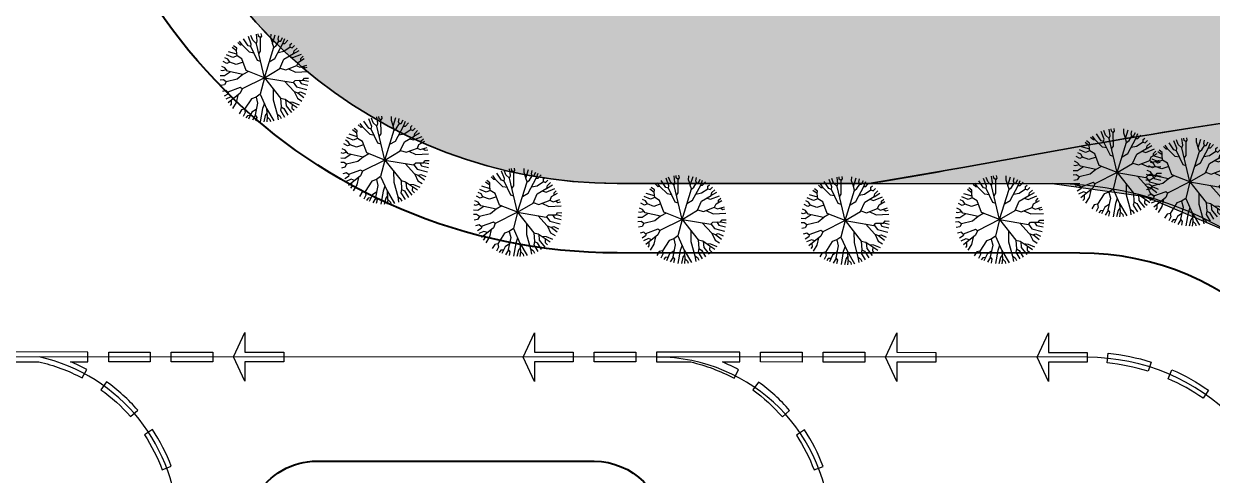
# Model space of a CAD drawing. Header units: millimetres. Extents: x -840588 to 786814, y -467537 to 194195.
# Drawn here: x 135340 to 220994, y -64827 to -32318 of the extents above; entities that cross this region are included whole.
import ezdxf

# ---------------------------------------------------------------- set-up
doc = ezdxf.new("R2010")
doc.units = ezdxf.units.MM
doc.header["$LTSCALE"] = 100
doc.header["$MEASUREMENT"] = 0
for name, color, linetype in [('1gt tim duong', 10, 'Continuous'), ('A-tree', 3, 'Continuous'), ('caycay', 96, 'Continuous'), ('gthong-phan lanxe', 9, 'Continuous'), ('gthong-viahe', 5, 'Continuous')]:
    doc.layers.add(name, color=color, linetype=linetype)
doc.layers.add('A-Area', color=134, linetype='Continuous', lineweight=35)
doc.layers.add('gthong-duong', color=7, linetype='Continuous', lineweight=40)

# ---------------------------------------------------------------- blocks, each defined once
blk = doc.blocks.new('A$C537F0C63')
at = {"layer": 'caycay'}
for p, q in [((3.573577700022724, 11.08070473705084), (3.272457403527369, 11.57568824168993)), ((3.910690972326847, 11.37062830588184), (3.788839569944685, 11.81686011959391)), ((4.712688563198753, 10.80137484274019), (4.265887160996499, 11.99052643422328)), ((4.700099824054632, 10.83487223221164), (4.906208114261972, 11.58543264324908)), ((4.906208114261972, 11.58543264324908), (4.852080984670465, 12.1454581428552)), ((6.159981289129064, 11.93632074141715), (6.202302373265411, 12.27858844433285)), ((6.353129947037814, 11.71136866716915), (6.159981289129064, 11.93632074141715)), ((6.353129947037814, 11.71136866716915), (6.605483960749552, 11.93623077391385)), ((6.447514687970397, 9.84495994712779), (6.353129947037814, 11.71136866716915)), ((6.605483960749552, 11.93623077391385), (6.617402898351429, 12.259334795428)), ((6.826178093167982, 11.29693891192437), (6.890286666319298, 12.23129105439875)), ((7.441234408583114, 11.42699881628141), (7.651727496751846, 12.08642798159781)), ((7.68363426896758, 10.90806475621866), (8.019816777752567, 11.97964079065423)), ((8.113333231842262, 10.69883864084841), (8.712313031195663, 11.70768604843033)), ((1.76967368680198, 9.623145921275864), (1.343038968556357, 9.988975225947797)), ((2.008257406407211, 10.05514116568156), (1.666088850062806, 10.35901247844595)), ((2.310344671936036, 10.1849830326064), (2.008257406407211, 10.05514116568156)), ((2.272467924871307, 10.54832825371341), (2.042717878081021, 10.72445268446245)), ((2.296077634156973, 10.19319036591696), (2.272467924871307, 10.54832825371341)), ((3.222511420288356, 9.660279909650853), (2.296077634156973, 10.19319036591696)), ((3.003826198455499, 10.71583942823054), (2.568862697771692, 11.14364282684619)), ((3.269952949845901, 10.73353164103173), (2.956771443390608, 11.39790803732103)), ((3.269952949845901, 10.73353164103173), (3.003826198455499, 10.71583942823054)), ((4.50370063718583, 8.70506324478265), (3.269952949845901, 10.73353164103173)), ((3.810128005825391, 11.09643069598314), (3.573577700022724, 11.08070473705084)), ((3.810128005825391, 11.09643069598314), (3.910690972326847, 11.37062830588184)), ((4.235841180721764, 10.50048805131519), (3.810128005825391, 11.09643069598314)), ((4.592421611992904, 10.24268936957378), (4.235841180721764, 10.50048805131519)), ((4.577421300939022, 10.28284407086176), (4.712688563198753, 10.80137484274019)), ((6.125898059370229, 6.139521315279126), (4.577421300939022, 10.28284407086176)), ((6.125898059370229, 6.139521315279126), (6.970036149243242, 10.92007571294744)), ((6.970036149243242, 10.92007571294744), (6.826178093167982, 11.29693891192437)), ((6.948042777010414, 8.570320168466424), (7.76638461697803, 10.55685856171476)), ((6.970036149243242, 10.92007571294744), (7.441234408583114, 11.42699881628141)), ((7.76638461697803, 10.55685856171476), (7.68363426896758, 10.90806475621866)), ((7.76638461697803, 10.55685856171476), (8.113333231842262, 10.69883864084841)), ((7.965382829468581, 9.797246468468074), (8.933407776050444, 10.87226001470481)), ((8.933407776050444, 10.87226001470481), (9.272947348141315, 11.41112699440055)), ((8.933407776050444, 10.87226001470481), (9.171925964052207, 10.85838502353727)), ((9.171925964052207, 10.85838502353727), (9.537986088387697, 11.24360011898898)), ((9.733678942880942, 10.44985240105962), (10.13871553562058, 10.78615722681207)), ((9.786865097747068, 10.09668076723392), (9.733678942880942, 10.44985240105962)), ((9.745379681935447, 9.38050785887026), (9.786865097747068, 10.09668076723392)), ((9.759203255198372, 9.619244142235402), (10.88575250038048, 10.01737219720235)), ((9.786865097747068, 10.09668076723392), (10.35685576614924, 10.5884511891054)), ((1.280611972542829, 8.044912836274307), (0.444487546075834, 8.466659778718167)), ((0.9218848354175861, 8.526406249260617), (0.5914981488203921, 8.797440291094972)), ((2.008086131005257, 8.717519836023712), (0.7635036424217105, 9.129316388596635)), ((0.9357337090696092, 8.218872061683214), (0.9218848354175861, 8.526406249260617)), ((1.920139873705921, 9.225739964920649), (1.087115961723612, 9.647311538588838)), ((1.883955297300417, 9.24431646832818), (1.76967368680198, 9.623145921275864)), ((3.267708861298161, 8.533747915149434), (1.883955297300417, 9.24431646832818)), ((2.5351559760893, 8.909919010715385), (2.008086131005257, 8.717519836023712)), ((3.993460937123018, 9.543984048803395), (3.222511420288356, 9.660279909650853)), ((3.914115354094974, 7.298525660517043), (3.267708861298161, 8.533747915149434)), ((5.316408449507435, 8.305498213470855), (4.50370063718583, 8.70506324478265)), ((6.717420145090728, 9.489459469132271), (6.447514687970397, 9.84495994712779)), ((6.527199968382774, 8.412167402177147), (6.948042777010414, 8.570320168466424)), ((7.392351211692585, 9.648875252361904), (7.965382829468581, 9.797246468468074)), ((8.578119715861249, 7.281614840641851), (9.092822924165375, 8.921003827472305)), ((8.94424461397648, 8.447760988721711), (9.944313991869421, 8.175001025898382)), ((9.092822924165375, 8.921003827472305), (9.745379681935447, 9.38050785887026)), ((9.745379681935447, 9.38050785887026), (10.35249974897306, 9.183089075660973)), ((9.944313991869421, 8.175001025898382), (10.80974500087541, 8.559510920527828)), ((10.35249974897306, 9.183089075660973), (11.20201209581137, 9.59306054910121)), ((10.79366673980257, 8.552387381641893), (11.20595707066968, 8.407509828190086)), ((10.80974500087541, 8.559510920527828), (11.04832709143011, 8.991530669089116)), ((11.04832709143011, 8.991530669089116), (11.44374410946693, 9.207825855861302)), ((11.20595707066968, 8.407509828190086), (11.70062178621083, 8.711759320220153)), ((1.757476259455871, 6.679553776459215), (0.00855774800220388, 6.661205396139849)), ((0.4466466944213607, 7.186909447627841), (0.08666564667146304, 7.2448509023925)), ((1.12084364940165, 7.320901045324717), (0.1511815814883448, 7.552586191002774)), ((0.7097976248769555, 7.419110072511103), (0.4466466944213607, 7.186909447627841)), ((1.541375211712875, 7.549264594850683), (1.12084364940165, 7.320901045324717)), ((1.521030883770436, 7.555591163691133), (1.280611972542829, 8.044912836274307)), ((3.097987199351337, 7.065927705370996), (1.521030883770436, 7.555591163691133)), ((2.703754449681583, 7.188340914177388), (1.757476259455871, 6.679553776459215)), ((3.884867362274235, 7.354371150599036), (3.097987199351337, 7.065927705370996)), ((6.125898059370229, 6.139521315279126), (3.914115354094974, 7.298525660517043)), ((6.125898059370229, 6.139521315279126), (8.578119715861249, 7.281614840641851)), ((8.279060999553622, 7.142313947006187), (9.0886019582249, 6.750771228889789)), ((9.075402950122225, 6.757166716884967), (9.900688603102026, 6.150819989943557)), ((9.0886019582249, 6.750771228889789), (11.18806748264615, 7.336222721740342)), ((10.77352595946286, 7.220637597380119), (11.64532254343067, 6.712682137225784)), ((11.18806748264615, 7.336222721740342), (11.54099752982074, 7.835271000905777)), ((11.33254625860354, 7.540524095533328), (11.89576276779189, 7.413002362918633)), ((11.54099752982074, 7.835271000905777), (11.95948603860597, 8.053456869412912)), ((11.64532254343067, 6.712682137225784), (12.23443119234435, 6.755833524115587)), ((11.89576276779189, 7.413002362918633), (12.11310363743178, 7.4986918541872)), ((0.5706603464168438, 5.768348654561123), (-1.699427230050787e-06, 5.730386201154033)), ((0.7806298194373085, 5.506956316930882), (0.04189879572368227, 5.315400935116486)), ((1.063396316407307, 5.057959221958299), (0.1397583337929973, 4.775609911099309)), ((0.7973220304920687, 5.486148682266503), (0.5706603464168438, 5.768348654561123)), ((1.863759347223095, 5.527326392111718), (0.7973220304920687, 5.486148682266503)), ((1.301357276712224, 5.505615774418402), (1.063396316407307, 5.057959221958299)), ((2.147618291040999, 5.278660692089034), (1.715808944849414, 4.625734219735023)), ((2.179125049486174, 5.25103580450741), (1.863759347223095, 5.527326392111718)), ((3.339595652047137, 5.512285084278119), (2.113923366072413, 3.99826194187699)), ((6.125898059370229, 6.139521315279126), (2.179125049486174, 5.25103580450741)), ((6.125898059370229, 6.139521315279126), (4.039744528603478, 3.175083687405277)), ((6.125898059370229, 6.139521315279126), (9.309124815248651, 4.773858037136961)), ((6.125898059370229, 6.139521315279126), (6.842971201978798, 3.89649221743457)), ((9.309124815248651, 4.773858037136961), (9.56344752651421, 4.969106941811333)), ((9.56344752651421, 4.969106941811333), (11.29217119894747, 4.430094099112466)), ((9.900688603102026, 6.150819989943557), (11.46386237296974, 5.868288854795537)), ((11.46386237296974, 5.868288854795537), (11.83055046181835, 6.160203181647375)), ((11.46386237296974, 5.868288854795537), (11.72795570972085, 5.469711782065133)), ((11.72795570972085, 5.469711782065133), (12.21933158095999, 5.388423248077743)), ((11.83055046181835, 6.160203181647375), (12.26543294043586, 6.154373944329564)), ((1.715808944849414, 4.625734219735023), (0.307439249689196, 4.179975674378511)), ((1.230773230763589, 3.880098522535263), (0.5654086178583384, 3.53661498738802)), ((1.603983964610961, 3.791791144500166), (0.7979776640349883, 3.08873558965206)), ((1.623038097397512, 3.787286263777787), (1.230773230763589, 3.880098522535263)), ((2.113923366072413, 3.99826194187699), (1.623038097397512, 3.787286263777787)), ((2.086705644269387, 3.98654600703594), (1.703781163858366, 3.019787908731814)), ((4.993965494963049, 4.531040710644447), (5.060837633816845, 3.005173691082746)), ((6.842971201978798, 3.89649221743457), (6.058139944627328, 1.852742682112876)), ((6.842971201978798, 3.89649221743457), (7.432333557888342, 3.519514546744176)), ((7.432333557888342, 3.519514546744176), (7.280434323314694, 2.677135711990559)), ((7.432333557888342, 3.519514546744176), (8.098582012036786, 3.326026642433135)), ((8.098582012036786, 3.326026642433135), (9.111636380646814, 1.936837856093916)), ((9.309124815248651, 4.773858037136961), (9.616567334425781, 4.170077324375598)), ((9.616567334425781, 4.170077324375598), (11.35931998142405, 2.929313197353622)), ((9.93769863442867, 3.941450450896809), (10.23341044859262, 2.932877378403646)), ((10.47633774106362, 3.557950291473389), (10.95106070157999, 3.753440934466198)), ((10.95106070157999, 3.753440934466198), (11.66045975862653, 3.481945362666011)), ((11.22320598487931, 4.451586098773987), (11.30987888816526, 4.16373455730718)), ((11.29217119894747, 4.430094099112466), (11.5425597731919, 4.68452039962358)), ((11.30987888816526, 4.16373455730718), (11.83210555871847, 3.873839490315731)), ((11.5425597731919, 4.68452039962358), (12.06343262891096, 4.577516196506622)), ((1.703781163858366, 3.019787908731814), (1.11193678613563, 2.596291564444982)), ((2.360128743846872, 2.528373258541251), (1.492859571077133, 2.110982061632967)), ((2.496129963798012, 2.269877917915437), (1.822411499113514, 1.760689831018681)), ((2.56307497484886, 1.709560079856601), (2.246554855188151, 1.380875038601516)), ((2.952599385069334, 2.620357636184053), (2.360128743846872, 2.528373258541251)), ((3.428623164742021, 2.985834134982724), (2.496129963798012, 2.269877917915437)), ((2.496129963798012, 2.269877917915437), (2.56307497484886, 1.709560079856601)), ((3.339813401926222, 2.088173656051367), (2.637745125197398, 1.087092649082479)), ((3.661068871806492, 1.723103908010671), (3.151986367873178, 0.7683009200591187)), ((3.369906157186051, 2.940729452180676), (3.339813401926222, 2.088173656051367)), ((4.039744528603478, 3.175083687405277), (3.428623164742021, 2.985834134982724)), ((4.031693542077846, 1.955804082903342), (3.661068871806492, 1.723103908010671)), ((4.029956023412524, 1.954728688528121), (4.151889424236288, 1.488197098566161)), ((4.039744528603478, 3.175083687405277), (4.031693542077846, 1.955804082903342)), ((5.060837633816845, 3.005173691082746), (4.630837960547069, 0.98501350143124)), ((6.058139944627328, 1.852742682112876), (5.148106664306397, 0.07830981133520254)), ((6.058139944627328, 1.852742682112876), (6.046166258151061, 0.6926535401726142)), ((6.328418276112643, 2.556572256453364), (6.621925523577374, 1.860491597191867)), ((6.621925523577374, 1.860491597191867), (7.04603830007909, 0.06930147462480818)), ((7.280434323314694, 2.677135711990559), (7.715867288097797, 1.041460912816547)), ((7.510773716396216, 1.811866424770415), (8.13382774245838, 1.455661724790843)), ((9.111636380646814, 1.936837856093916), (9.05441034496107, 1.457435791671742)), ((9.108831235360412, 1.913318816441461), (9.563043515889149, 1.847932786524325)), ((9.563043515889149, 1.847932786524325), (9.928087916650838, 1.318988235496363)), ((10.23341044859262, 2.932877378403646), (10.78588893792767, 2.142211417256476)), ((10.9181057199894, 3.243447097807802), (10.92924841445711, 2.741344290425332)), ((10.92924841445711, 2.741344290425332), (11.10547083382698, 2.548124503166036)), ((4.151889424236288, 1.488197098566161), (3.632459803578968, 0.5291005140024936)), ((4.291746997165319, 0.7246533119759988), (4.111621739852126, 0.339800697278406)), ((4.630837960547069, 0.98501350143124), (4.291746997165319, 0.7246533119759988)), ((4.630837960547069, 0.98501350143124), (4.553144487388636, 0.2048409433373308)), ((5.687346443359274, 0.2823844214362907), (5.63783512871305, 0.01939518188373768)), ((6.046166258151061, 0.6926535401726142), (5.687346443359274, 0.2823844214362907)), ((6.032371784920542, 0.6769075088304817), (6.148760987558489, 2.060398401226848e-06)), ((6.051426148278551, 1.202184490222862), (6.300487340380641, 0.8879269488934369)), ((6.300487340380641, 0.8879269488934369), (6.566832978940511, 0.01583402863980155)), ((7.715867288097797, 1.041460912816547), (7.500958808541327, 0.7001980161367101)), ((7.500958808541327, 0.7001980161367101), (7.660945140349213, 0.1949458228082221)), ((7.68101589476646, 0.9861165687689208), (8.13231261911642, 0.3370629204364377)), ((8.13382774245838, 1.455661724790843), (8.63363335412214, 0.5354539643340104)), ((8.374018521320977, 1.013457626351737), (8.758654683351779, 0.9918956518486084)), ((8.758654683351779, 0.9918956518486084), (8.994797214174469, 0.7114704464074748)), ((9.05441034496107, 1.457435791671742), (9.356284565004898, 0.9185323608435283))]:
    blk.add_line(p, q, dxfattribs=at)

msp = doc.modelspace()

# ---------------------------------------------------------------- hatches: boundary and pattern name
at = {"layer": 'A-Area'}
h = msp.add_hatch(dxfattribs=at)
h.set_pattern_fill('CROSS', color=256, scale=2000.000000000001, angle=-360.0227408171721, style=0)
h.set_pattern_definition([(359.9772591828279, (-616218387.0630271, -1205141167.613114), (500.1984116790878, 499.8015095552614), [250.0000000000001, -750.0000000000002]), (89.97725918282791, (-616218262.1126498, -1205141292.662717), (-499.8015095552613, 500.1984116790878), [250.0000000000001, -750.0000000000002])])
edge = h.paths.add_edge_path(flags=0)
edge.add_line((239976.3993411787, -17647.18879596033), (239977.6982115486, -14374.66817676728))
edge.add_line((239977.6982115486, -14374.66817676729), (238598.5641381737, -14374.12079548141))
edge.add_line((238598.5641381738, -14374.12079548141), (235032.3830647794, -14116.64657244399))
edge.add_line((235032.3830647794, -14116.64657244399), (205032.3745824118, -14040.49605558857))
edge.add_line((205032.3745824116, -14040.49605558856), (145032.3746030813, -14040.47110721093))
edge.add_line((145032.3746030813, -14040.47110721093), (143528.2552841898, -14175.10567928212))
edge.add_ellipse((178116.1499202802, -8819.963794258412), major_axis=(24758.55821829686, 24738.91256547135), ratio=0.9999999999960075, start_angle=143.8237970422448, end_angle=225.0000000003049)
edge.add_line((178102.2583460629, -43819.96103699501), (196257.2394895428, -43827.16678860211))
edge.add_ellipse((130506.3551731281, 359954.4962492553), major_axis=(-289162.5463430966, 289392.1759592151), ratio=0.9999999985494252, start_angle=144.2714779818662, end_angle=145.2309454390799)
edge.add_line((203009.3783202595, -42669.54901951178), (210085.0242836866, -41395.3933186378))
edge.add_ellipse((279362.5460171763, -426107.5730299645), major_axis=(-276298.3357654893, 276517.7496611628), ratio=0.9999999999779503, start_angle=320.80668172806355, end_angle=325.2309454688014, ccw=False)
edge.add_line((239968.639735243, -37197.61380580207), (239976.3993411787, -17647.18879596033))
at = {"layer": 'A-tree'}
h = msp.add_hatch(dxfattribs=at)
h.set_pattern_fill('CROSS', color=256, scale=2000.000000000002, angle=-360.0227408152057, style=0)
h.set_pattern_definition([(359.9772591847943, (-616218387.063027, -1205141167.613114), (500.1984116619341, 499.8015095724287), [250.0000000000002, -750.0000000000009]), (89.97725918282791, (-616218262.1126497, -1205141292.662717), (-499.8015095724287, 500.1984116619341), [250.0000000000002, -750.0000000000005])])
h.paths.add_polyline_path([(234448.9501547921, -86842.32854756218), (239948.9347746699, -86844.51150307788), (239968.6366887541, -37205.28917982271), (230357.8871889464, -38291.47260561091), (220381.7745992821, -39683.00864741768), (212121.3060369728, -41034.59226006427), (203014.7548758545, -42668.93651405828), (196275.6156579252, -43824.43723990044), (209466.2874986426, -43829.67264574825), (216183.6293341487, -44751.79872501943), (222129.8550084187, -47280.13090910408), (227141.0508814825, -51159.01946346741), (231133.0595897162, -56374.9140637213), (233390.2099150903, -61606.71144447078), (234456.3650887378, -68839.59534394498)], flags=0)

# ---------------------------------------------------------------- linework, layer by layer
at = {"layer": '1gt tim duong', "ltscale": 3}
msp.add_lwpolyline([(216199.9624678571, -126335.0835552478, 0.2513779563513188), (226941.1961551904, -106339.4807138622), (226955.0877813098, -71339.3529963356, 0.4142135623730951), (211961.042494652, -56333.40064596297), (111461.0504105999, -56293.51198251844)], format="xyb", dxfattribs=at)
for centre, radius, start, end in [((133643.5873885353, -68802.31726219122), 12812.49999815723, 282.6576426733364, 77.29687569231943), ((180956.7660452581, -68819.65769968301), 12499.99999930151, 269.9917036390208, 89.99170363902081)]:
    msp.add_arc(centre, radius, start, end, dxfattribs=at)
at = {"layer": 'A-Area'}
for p, q in [((203009.3783201431, -42669.54901951173), (210085.0242836866, -41395.3933186378)), ((178102.2583460628, -43819.96103722784), (196257.2394896592, -43827.16678860216))]:
    msp.add_line(p, q, dxfattribs=at)
for centre, radius, start, end in [((178116.1499202801, -8819.963794491243), 34999.99999949648, 188.8010562297079, 269.9772591828279), ((130506.3551790636, 359954.4962450618), 409100.00023212, 279.2487372037363, 280.2082046602664)]:
    msp.add_arc(centre, radius, start, end, dxfattribs=at)
at = {"layer": 'A-Area', "extrusion": (0, 0, -1)}
msp.add_arc((-279362.546017642, -426107.5730299645), 390900.0335583267, 79.79179534629844, 84.21605909041446, dxfattribs=at)
at = {"layer": 'A-tree'}
for p, q in [((230357.88718883, -38291.47260561087), (220381.774599282, -39683.00864765051)), ((220381.774599282, -39683.00864765051), (212121.3060368564, -41034.59226006418)), ((212121.3060368564, -41034.59226006418), (203014.7548758545, -42668.93651405828)), ((203014.7548758545, -42668.93651405828), (196275.6156579252, -43824.43723990044)), ((196275.6156579252, -43824.43723990044), (209466.2874986426, -43829.67264574825)), ((209466.2874986426, -43829.67264574825), (216183.6293340323, -44751.79872501939)), ((216183.6293340323, -44751.79872501939), (222129.8550084187, -47280.13090910408))]:
    msp.add_line(p, q, dxfattribs=at)
at = {"layer": 'gthong-duong', "ltscale": 2}
msp.add_lwpolyline([(223237.3325662605, -126337.8765822326, 0.1969515052630036), (231441.1958008614, -106341.2667734194), (231456.079682174, -68841.13925280696, 0.4142135623704098), (211458.9253881199, -48833.20076409169), (178100.2738359094, -48819.96064339977, -0.4141602343740486), (138116.1508438101, -8811.370772600509), (138116.9996945657, -4860.021568495899, -0.4142839044719719), (153123.8240855483, 10136.75449550294), (228609.1493444577, 10102.40999585307, -0.4141965511185485), (243602.3234250264, -4903.54198265895), (243598.1791729378, -15345.03783210366, -0.1792900832725664), (239973.4347857557, -25116.79295899823)], format="xyb", dxfattribs=at)
at = {"layer": 'gthong-duong'}
msp.add_lwpolyline([(156458.1142294202, -63811.37200509605), (176458.0685250204, -63819.31002982481, -1), (176454.0995037821, -73819.30924216834), (156454.1010790949, -73811.37119992464, -1.000004412918775)], format="xyb", close=True, dxfattribs=at)
msp.add_ellipse((111467.4812574111, -68790.07844789527), major_axis=(-24988.60789126532, 7.977110743540439), ratio=0.3001559803447271, dxfattribs=at)
at = {"layer": 'gthong-phan lanxe', "ltscale": 8}
for points in [[(154077.8831968437, -55960.42666949588), (154077.6053653568, -56660.42661501185), (151277.6055842244, -56659.31528906447), (151277.0499212509, -58059.31517916509), (150461.0778971763, -56308.99117933901), (151278.4390786849, -54559.31545298226), (151277.8834157112, -55959.3153435485)], [(174946.6361425673, -55968.70952251404), (174946.3583110803, -56668.70946803001), (172146.3585299479, -56667.59814208264), (172145.8028669744, -58067.59803218325), (171329.8308428998, -56317.27403235718), (172147.1920244084, -54567.59830600043), (172146.6363614347, -55967.59819656667)], [(201063.3453320157, -55979.07530067515), (201063.0675005288, -56679.07524619113), (198263.0677193962, -56677.96392024375), (198262.5120564227, -58077.96381034436), (197446.5400323483, -56327.63981051829), (198263.9012138569, -54577.96408416154), (198263.3455508832, -55977.96397472778)], [(211989.0858009988, -55983.41175061328), (211988.8079695119, -56683.4116961292), (209188.8081883794, -56682.30037018182), (209188.2525254059, -58082.30026028244), (208372.2805013314, -56331.97626045637), (209189.64168284, -54582.30053409962), (209189.0860198663, -55982.30042466585)], [(141461.2175218106, -55955.41908769947), (144461.2172855136, -55956.60979407094), (144460.9394540269, -56656.60973912121), (141460.9396903237, -56655.41903274973)], [(145961.217167365, -55957.20514725665), (148961.2169310682, -55958.39585362812), (148960.9390995814, -56658.39579867847), (145960.9393358784, -56657.205092307)], [(176446.6360244187, -55969.30487569978), (179446.6357881218, -55970.49558207126), (179446.3579566351, -56670.49552712157), (176446.358192932, -56669.30482075009)], [(188446.6796569824, -55974.0677188787), (191446.6794206855, -55975.25842525018), (191446.4015891988, -56675.25837030049), (188446.4018254956, -56674.06766392901)], [(192946.6793025371, -55975.85377843592), (195946.6790662401, -55977.0444848074), (195946.4012347534, -56677.04442985771), (192946.4014710503, -56675.85372348623)]]:
    msp.add_lwpolyline(points, close=True, dxfattribs=at)
for points in [[(139874.7335703401, -57208.17118007164, 0.02449497235125608), (138710.9093510521, -56654.32754210982), (139960.9398084713, -56654.82368212513), (139961.217639958, -55954.82373707482), (139961.217639958, -55954.82373707482), (133096.2937728816, -55952.09903329897), (133096.0159413948, -56652.09897834928), (136421.7479978928, -56653.41896880258, -0.0671852764064997), (139543.3525767536, -57824.76394434276)], [(186860.1957055121, -57226.81981125091, 0.02449497235125608), (185696.371486224, -56672.9761732891), (186946.4019436431, -56673.47231330441), (186946.6797751299, -55973.4723682541), (186946.6797751299, -55973.4723682541), (180946.6802477241, -55971.09095481265), (180946.4024162374, -56671.09089986296), (183407.2101330647, -56672.06759998186, -0.0671852764064997), (186528.8147119255, -57843.41257552204)], [(216371.4380787117, -57343.23586544107, 0.05154217174789147), (213420.1108283898, -56739.88508651744), (213489.0621536262, -56043.28928207824, -0.05154217175015186), (216581.4084534811, -56675.4691085368)], [(144618.3419714251, -61535.53200360896), (144034.6893059775, -61921.9897194335, -0.05664132981728022), (145313.6151909165, -64429.17682739517), (145969.1032119853, -64183.5440644441, 0.05664132981644666)], [(191603.8041065971, -61554.18063478828), (191020.1514411495, -61940.63835061278, -0.05664132981728022), (192299.0773260884, -64447.82545857445), (192954.5653471573, -64202.19269562342, 0.05664132981644666)]]:
    msp.add_lwpolyline(points, format="xyb", close=True, dxfattribs=at)
for points in [[(220334.9470866012, -59286.67472893906, 0.04943044286000141), (217810.7571899394, -57880.24533526431), (218089.5004915363, -57238.13773383931, -0.04943044286296136), (220734.3001441288, -58711.76853233952), (220334.9470864847, -59286.6747291718)], [(141302.6690677518, -58097.65127247963), (140895.3484844504, -58666.94025215231, -0.05789691935157294), (143025.9349377377, -60599.54574210227), (143552.9273777046, -60138.80832429448, 0.05789691934828246), (141302.6690677518, -58097.6512722468)], [(188288.1312029237, -58116.29990365891), (187880.8106196224, -58685.58888333163, -0.05789691935157294), (190011.3970729096, -60618.19437328159), (190538.3895128765, -60157.45695547376, 0.05789691934828246), (188288.1312029238, -58116.29990342608)]]:
    msp.add_lwpolyline(points, format="xyb", dxfattribs=at)
at = {"layer": 'gthong-viahe'}
msp.add_lwpolyline([(211460.9098987389, -43833.20115791995), (178102.2583459463, -43819.9610372278, -0.4141602343851068), (143116.1507284273, -8812.444899376447), (143117.6445719699, -1858.693908137756), (150119.1476265099, 5138.121053005421), (231606.2933337084, 5101.045824050891), (238603.5142944751, -1902.138502003222), (238598.5641381737, -14374.12079571424), (239977.6982114321, -14374.66817700007), (239933.2571428242, -126344.502944995)], format="xyb", dxfattribs=at)
msp.add_arc((209447.3835630731, -68838.97825638487), 25008.69675459558, 359.9971783093851, 89.96900840766243, dxfattribs=at)

# ---------------------------------------------------------------- block references
at = {"layer": 'caycay', "extrusion": (-1.849088780389791e-06, -5.240423503569551e-08, 0.9999999999982891), "xscale": -518.4000000042536, "yscale": 518.3999999426321, "zscale": 518.4000000000002, "rotation": 3.269462154405618}
for p in [(156032.2999174657, -39197.59279500217, -1.150905217312829), (164715.5940435461, -45137.83591662248, -1.166650105160612), (217499.6092975835, -46035.99222627079, -1.264205368359037), (222739.4378083406, -46702.8068948521, -1.273859332557065), (174283.9396084888, -48886.38488325639, -1.184146385750581), (186135.496037277, -49401.42028945559, -1.206033975736768), (197887.9895332796, -49487.05208605184, -1.22776089213285), (209023.9579091094, -49419.57830895463, -1.248355822227748)]:
    msp.add_blockref('A$C537F0C63', p, dxfattribs=at)

doc.saveas('drawing.dxf')
